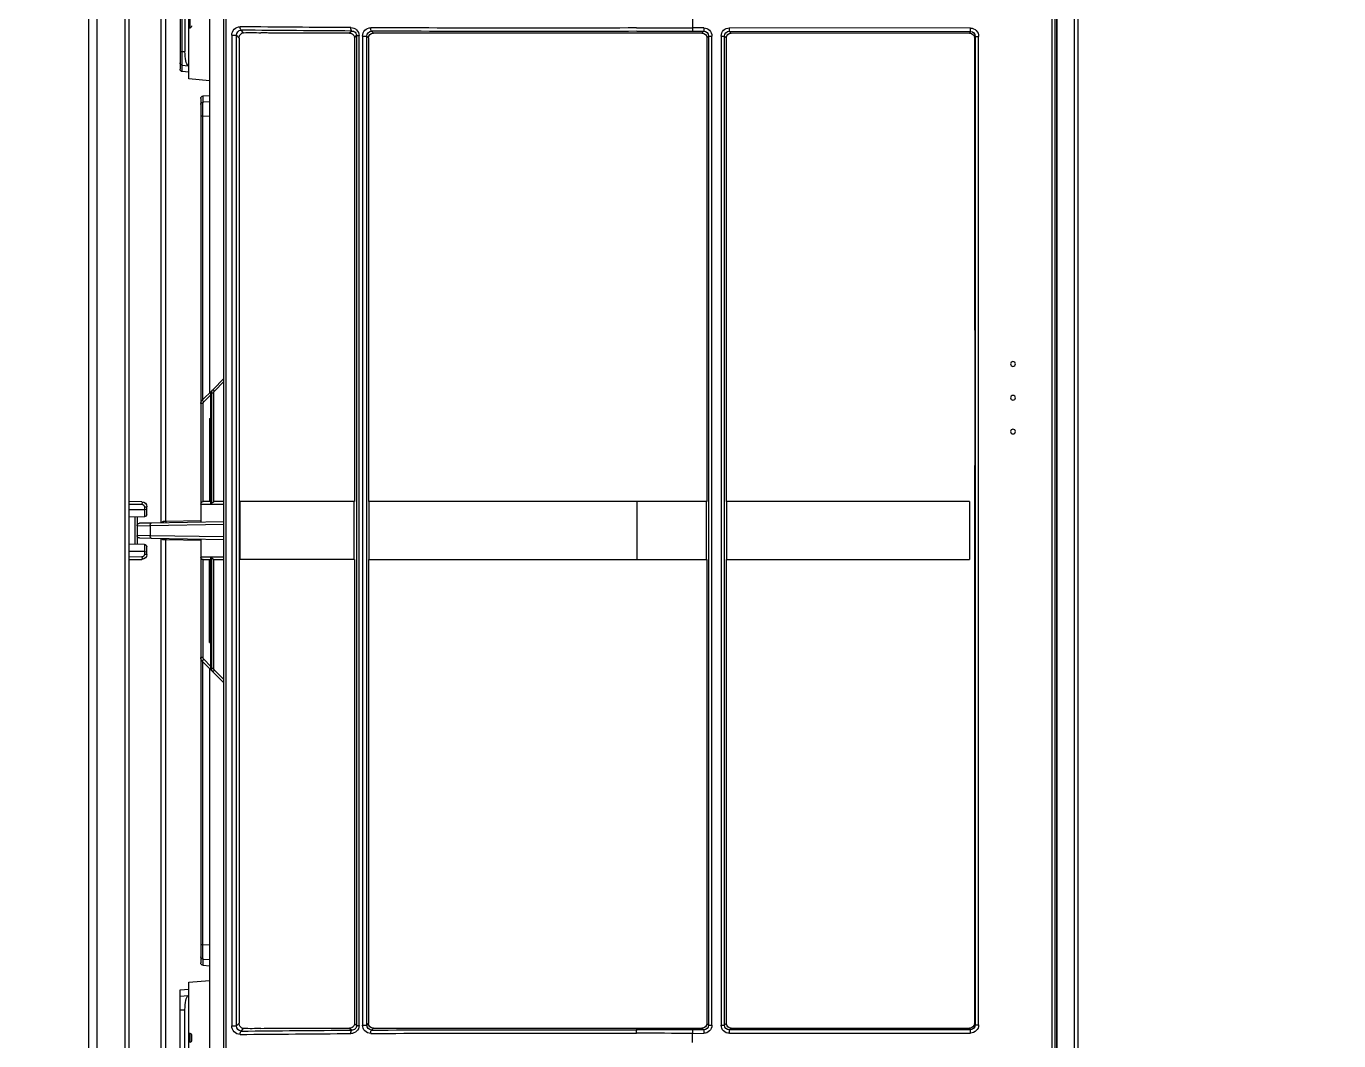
# Model space of a CAD drawing. Header units: inches. Extents: x -172 to 397, y -177 to 127.
# Drawn here: x -40.6995 to -40.2802, y 71.0137 to 71.3377 of the extents above; entities that cross this region are included whole.
import ezdxf

# ---------------------------------------------------------------- set-up
doc = ezdxf.new("R2010")
doc.units = ezdxf.units.IN
doc.header["$MEASUREMENT"] = 0
doc.header["$XCLIPFRAME"] = 2
doc.layers.add('AC-RA', color=210, linetype='Continuous')
picture_1 = doc.add_image_def('image3.tif', size_in_pixel=(13248, 8704))

# ---------------------------------------------------------------- blocks, each defined once
blk = doc.blocks.new('FTM(15-28)PV2S')
at = {"layer": 'AC-RA', "color": 0, "linetype": 'Continuous'}
for p, q in [((1986.417588753224, 1338.300931904122), (1985.610137683272, 1338.300931904122)), ((1985.610780558328, 1338.301951528389), (1986.416945878168, 1338.301951528389)), ((1986.49911743748, 1338.296299872342), (1985.528608999015, 1338.296299872342)), ((1986.498529381667, 1338.294934473869), (1985.529197054829, 1338.294934473869)), ((1985.82220868177, 1338.209084964783), (1985.822274242168, 1338.273278722026)), ((1985.824458354882, 1338.275455856975), (1986.087550572874, 1338.275455856975)), ((1985.948289962567, 1338.208269989503), (1985.948289962567, 1338.273041832854)), ((1985.963718963904, 1338.273041832854), (1985.948289962567, 1338.273041832854)), ((1985.963718963904, 1338.273041832854), (1985.963718963904, 1338.208269989503)), ((1986.089734685588, 1338.273278722026), (1986.089800244701, 1338.209084964783)), ((1986.087622788315, 1338.206905851065), (1985.824386139441, 1338.206905851065)), ((1985.948289962567, 1338.208382397493), (1985.963718963904, 1338.208382397493)), ((1985.82438095144, 1338.204440891954), (1986.087627975031, 1338.204440891954)), ((1985.948289962567, 1338.113025855227), (1985.948289962567, 1338.203072798548)), ((1985.948289962567, 1338.20296022084), (1985.963718963904, 1338.20296022084)), ((1985.963718963904, 1338.203072798548), (1985.963718963904, 1338.113025855227)), ((1985.822201197418, 1338.199244562451), (1985.822203495054, 1338.202265091614)), ((1986.089805432703, 1338.202265091614), (1986.089807729052, 1338.199244562451)), ((1985.948289962567, 1338.113141216584), (1985.963718963904, 1338.113141216584)), ((1985.824264889349, 1338.110479220126), (1986.087744038407, 1338.110479220126)), ((1986.087606395001, 1338.111408703024), (1985.82440253147, 1338.111408703024)), ((1985.948289962567, 1338.109265153154), (1985.948289962567, 1338.078556852938)), ((1985.948289962567, 1338.109141736573), (1985.963718963904, 1338.109141736573)), ((1985.963718963904, 1338.109265153154), (1985.963718963904, 1338.078556852938)), ((1986.087841963707, 1338.076607880775), (1985.824166962763, 1338.076607880775)), ((1985.963718963904, 1338.078762588385), (1985.948289962567, 1338.078762588385)), ((1985.549450278014, 1338.074526860791), (1986.362558648456, 1338.074526860791)), ((1985.555533976957, 1338.075079222896), (1986.356474949514, 1338.075079222896)), ((1985.788767357687, 1338.059078559059), (1985.953594889096, 1338.059078559059)), ((1985.958414038661, 1338.059078559059), (1986.123241568783, 1338.059078559059)), ((1985.788767357687, 1338.057804029689), (1985.95396376566, 1338.057804029689)), ((1985.958045162097, 1338.057804029689), (1986.123241568783, 1338.057804029689)), ((1985.531395681091, 1338.049310334881), (1986.496330755405, 1338.049310334881)), ((1985.524518000596, 1338.038525857672), (1986.503208439756, 1338.038525857672))]:
    blk.add_line(p, q, dxfattribs=at)
at = {"layer": 'AC-RA', "color": 8, "linetype": 'Continuous'}
for p, q in [((1986.49911743748, 1338.296157858671), (1985.528608999015, 1338.296157858671)), ((1985.529197054829, 1338.295821059001), (1986.498529381667, 1338.295821059001)), ((1985.822274242168, 1338.273278722026), (1985.823170842008, 1338.273278039293)), ((1985.823170842008, 1338.273278039293), (1985.823105281609, 1338.20908428205)), ((1985.823572201762, 1338.273037506305), (1985.823170842008, 1338.273278039293)), ((1985.823572201762, 1338.209550847336), (1985.823572201762, 1338.273037506305)), ((1985.824458354882, 1338.274557064931), (1985.824458354882, 1338.275455856975)), ((1986.087550572874, 1338.274557064931), (1985.824458354882, 1338.274557064931)), ((1985.824458354882, 1338.274557064931), (1985.824856000105, 1338.274318757577)), ((1985.948289962567, 1338.274318755005), (1985.824856000105, 1338.274318755005)), ((1985.963718963904, 1338.274314643176), (1985.948289962567, 1338.274314643176)), ((1985.973362089739, 1338.274318755005), (1985.963718963904, 1338.274318755005)), ((1985.973362089739, 1338.274433603348), (1985.973362089739, 1338.274318755005)), ((1986.009363092858, 1338.274433603348), (1985.973362089739, 1338.274433603348)), ((1986.009363092858, 1338.274433603348), (1986.009363092858, 1338.274318755005)), ((1986.087152926365, 1338.274318755005), (1986.009363092858, 1338.274318755005)), ((1986.087152926365, 1338.274318757577), (1986.087550572874, 1338.274557064931)), ((1986.087550572874, 1338.274557064931), (1986.087550572874, 1338.275455856975)), ((1986.088838085749, 1338.273278039293), (1986.088436724708, 1338.273037506305)), ((1986.088436724708, 1338.273037506305), (1986.088436724708, 1338.209550847336)), ((1986.088838085749, 1338.273278039293), (1986.089734685588, 1338.273278722026)), ((1986.088903644861, 1338.20908428205), (1986.088838085749, 1338.273278039293)), ((1985.823105281609, 1338.20908428205), (1985.823572201762, 1338.209550847336)), ((1986.088436724708, 1338.209550847336), (1986.088903644861, 1338.20908428205)), ((1985.82220868177, 1338.209084964783), (1985.823105281609, 1338.20908428205)), ((1985.824854034193, 1338.208269989503), (1985.824386139441, 1338.207802450905)), ((1985.824386139441, 1338.207802450905), (1986.087622788315, 1338.207802450905)), ((1985.824386139441, 1338.206905851065), (1985.824386139441, 1338.207802450905)), ((1985.948289962567, 1338.208269989503), (1985.824854034193, 1338.208269989503)), ((1986.087154892277, 1338.208269989503), (1985.963718963904, 1338.208269989503)), ((1986.087622788315, 1338.207802450905), (1986.087154892277, 1338.208269989503)), ((1986.087622788315, 1338.206905851065), (1986.087622788315, 1338.207802450905)), ((1986.088903644861, 1338.20908428205), (1986.089800244701, 1338.209084964783)), ((1985.82438095144, 1338.203544292114), (1985.82438095144, 1338.204440891954)), ((1985.82438095144, 1338.203544292114), (1985.824852084996, 1338.203072798548)), ((1986.087627975031, 1338.203544292114), (1985.82438095144, 1338.203544292114)), ((1985.948289962567, 1338.203072798548), (1985.824852084996, 1338.203072798548)), ((1986.087156841475, 1338.203072798548), (1985.963718963904, 1338.203072798548)), ((1986.087156841475, 1338.203072798548), (1986.087627975031, 1338.203544292114)), ((1986.087627975031, 1338.203544292114), (1986.087627975031, 1338.204440891954)), ((1985.819800205661, 1338.199244562451), (1985.822201197418, 1338.199244562451)), ((1985.823097797258, 1338.199243879717), (1985.822201197418, 1338.199244562451)), ((1985.823100094893, 1338.20226440888), (1985.822203495054, 1338.202265091614)), ((1985.823100094893, 1338.20226440888), (1985.823097797258, 1338.199243879717)), ((1985.823572201762, 1338.201791942001), (1985.823100094893, 1338.20226440888)), ((1985.823572201762, 1338.114306354335), (1985.823572201762, 1338.201791942001)), ((1986.088908831577, 1338.20226440888), (1986.088436724708, 1338.201791942001)), ((1986.088436724708, 1338.201791942001), (1986.088436724708, 1338.184412806184)), ((1986.089805432703, 1338.202265091614), (1986.088908831577, 1338.20226440888)), ((1986.088911129213, 1338.199243879717), (1986.088908831577, 1338.20226440888)), ((1986.089807729052, 1338.199244562451), (1986.088911129213, 1338.199243879717)), ((1986.09220872081, 1338.199244562451), (1986.089807729052, 1338.199244562451)), ((1985.823116549923, 1338.184413153337), (1985.823572201762, 1338.184412806184)), ((1985.963718963904, 1338.184423984496), (1985.948289962567, 1338.184423984496)), ((1986.088436724708, 1338.184412806184), (1986.08843672728, 1338.114306356906)), ((1985.823066995828, 1338.113815949956), (1985.823572201762, 1338.114306354335)), ((1985.824891176942, 1338.113025855227), (1985.82440253147, 1338.112551243717)), ((1985.82440253147, 1338.112551243717), (1986.087606395001, 1338.112551243717)), ((1985.82440253147, 1338.111408703024), (1985.82440253147, 1338.112551243717)), ((1985.948289962567, 1338.113025855227), (1985.824891176942, 1338.113025855227)), ((1986.087117750814, 1338.113025855227), (1985.963718963904, 1338.113025855227)), ((1986.087606395001, 1338.112551243717), (1986.087117750814, 1338.113025855227)), ((1986.087606395001, 1338.111408703024), (1986.087606395001, 1338.112551243717)), ((1986.08843672728, 1338.114306356906), (1986.088941931928, 1338.113815949956)), ((1985.823572201762, 1338.10798468619), (1985.823038065165, 1338.108535752259)), ((1985.823572201762, 1338.086806930244), (1985.823572201762, 1338.10798468619)), ((1985.824264889349, 1338.109831163497), (1985.824264889349, 1338.110479220126)), ((1985.824264889349, 1338.109831163497), (1985.824813197484, 1338.109265153154)), ((1986.087744038407, 1338.109831163497), (1985.824264889349, 1338.109831163497)), ((1985.948289962567, 1338.109265153154), (1985.824813197484, 1338.109265153154)), ((1986.087195728987, 1338.109265153154), (1985.963718963904, 1338.109265153154)), ((1986.087195728987, 1338.109265153154), (1986.087744038407, 1338.109831163497)), ((1986.087744038407, 1338.109831163497), (1986.087744038407, 1338.110479220126)), ((1986.088970861305, 1338.108535752259), (1986.088436724708, 1338.10798468619)), ((1986.088436724708, 1338.10798468619), (1986.088436724708, 1338.086806930244)), ((1985.823503221269, 1338.084372773848), (1985.823537122642, 1338.08519567192)), ((1986.088471805114, 1338.08519567192), (1986.088505705202, 1338.084372773848)), ((1985.822805525686, 1338.079105065927), (1985.823478163285, 1338.079749577743)), ((1985.823478163285, 1338.079749577743), (1985.823491041358, 1338.079625461713)), ((1985.823491041358, 1338.079625461713), (1985.823517617813, 1338.079506441111)), ((1985.823517617813, 1338.079506441111), (1985.823557022196, 1338.079392373219)), ((1985.823557022196, 1338.079392373219), (1985.823608354484, 1338.079283175747)), ((1985.823608354484, 1338.079283175747), (1985.823670355926, 1338.0791799583)), ((1985.823670355926, 1338.0791799583), (1985.823742769372, 1338.079082994741)), ((1985.823742769372, 1338.079082994741), (1985.823825691254, 1338.078992021492)), ((1985.823825691254, 1338.078992021492), (1985.82391911, 1338.078906880405)), ((1985.82391911, 1338.078906880405), (1985.824022888034, 1338.078828270929)), ((1985.824022888034, 1338.078828270929), (1985.824137999956, 1338.078756904084)), ((1985.824137999956, 1338.078756904084), (1985.824265572082, 1338.078693426601)), ((1985.82490689138, 1338.078556852938), (1985.824166962763, 1338.077847863326)), ((1985.824166962763, 1338.076607880775), (1985.824166962763, 1338.077847863326)), ((1985.824166962763, 1338.077847863326), (1986.087841963707, 1338.077847863326)), ((1985.824265572082, 1338.078693426601), (1985.824406146999, 1338.078638946797)), ((1985.824406146999, 1338.078638946797), (1985.824560557873, 1338.078595914026)), ((1985.824560557873, 1338.078595914026), (1985.824729180143, 1338.07856717494)), ((1985.824729180143, 1338.07856717494), (1985.82490689138, 1338.078556852938)), ((1986.08710203509, 1338.078556852938), (1985.82490689138, 1338.078556852938)), ((1986.08710203509, 1338.078556852938), (1986.087280223341, 1338.078567246942)), ((1986.087841963707, 1338.077847863326), (1986.08710203509, 1338.078556852938)), ((1986.087280223341, 1338.078567246942), (1986.087448440599, 1338.078595932027)), ((1986.087448440599, 1338.078595932027), (1986.087602942762, 1338.078639031656)), ((1986.087602942762, 1338.078639031656), (1986.087743702827, 1338.078693580891)), ((1986.087743702827, 1338.078693580891), (1986.087871187522, 1338.078757064802)), ((1986.087841963707, 1338.076607880775), (1986.087841963707, 1338.077847863326)), ((1986.087871187522, 1338.078757064802), (1986.087986245442, 1338.078828429077)), ((1986.087986245442, 1338.078828429077), (1986.088089937331, 1338.078906984551)), ((1986.088089937331, 1338.078906984551), (1986.088183199216, 1338.078991985491)), ((1986.088183199216, 1338.078991985491), (1986.088265964236, 1338.079082764592)), ((1986.088265964236, 1338.079082764592), (1986.088338247821, 1338.079179481287)), ((1986.088338247821, 1338.079179481287), (1986.088400154118, 1338.079282394011)), ((1986.088400154118, 1338.079282394011), (1986.088451482548, 1338.079391416621)), ((1986.088451482548, 1338.079391416621), (1986.088491034793, 1338.079505750663)), ((1986.088491034793, 1338.079505750663), (1986.088517793824, 1338.079625194277)), ((1986.088517793824, 1338.079625194277), (1986.088530763186, 1338.079749577743)), ((1986.088530763186, 1338.079749577743), (1986.089203400785, 1338.079105065927)), ((1985.921298348054, 1338.068731847463), (1985.915503334727, 1338.074526860791)), ((1985.916356467212, 1338.074526860791), (1985.918876478286, 1338.072006849717)), ((1985.948289962567, 1338.071999149359), (1985.948289962567, 1338.074526860791)), ((1985.948932837623, 1338.074526860791), (1985.948932837623, 1338.071227390712)), ((1985.954010115665, 1338.055148609842), (1985.953671866955, 1338.074526860791)), ((1985.954310396175, 1338.074526860791), (1985.954652893004, 1338.054865131515)), ((1985.957356034752, 1338.054865131515), (1985.957698530295, 1338.074526860791)), ((1985.958337059516, 1338.074526860791), (1985.957998810805, 1338.055148609842)), ((1985.963076088848, 1338.071227391998), (1985.963076088848, 1338.074526860791)), ((1985.963718963904, 1338.074526860791), (1985.963718963904, 1338.071999150645)), ((1985.99313244947, 1338.072006851002), (1985.995652459258, 1338.074526860791)), ((1985.996505591744, 1338.074526860791), (1985.993587031565, 1338.071608299326)), ((1985.919360585061, 1338.070669610456), (1985.781785323142, 1338.070669610456)), ((1985.835786829106, 1338.065140884978), (1985.836270529584, 1338.070669610456)), ((1985.840312744072, 1338.068942104893), (1985.840161933298, 1338.070669610456)), ((1985.841962754904, 1338.068942104893), (1985.84186299741, 1338.070669610456)), ((1985.845627925744, 1338.070669610456), (1985.845730895041, 1338.068886500058)), ((1985.919364100301, 1338.071227390712), (1985.919364100301, 1338.071799874807)), ((1985.919364100301, 1338.071799874807), (1985.948318947232, 1338.071799874807)), ((1985.919364100301, 1338.071227390712), (1985.919519272339, 1338.071070651345)), ((1985.948932837623, 1338.071227390712), (1985.919364100301, 1338.071227390712)), ((1985.919519272339, 1338.071070651345), (1985.919519272339, 1338.07105707511)), ((1985.919519272339, 1338.071070651345), (1985.948932837623, 1338.071070651345)), ((1985.919519272339, 1338.07105707511), (1985.948803264869, 1338.07105707511)), ((1985.919859846972, 1338.07105707511), (1985.921752928863, 1338.069163993219)), ((1985.926183045159, 1338.070669610456), (1985.926149146358, 1338.07105707511)), ((1985.926183045159, 1338.070669610456), (1985.948289962567, 1338.070669610456)), ((1985.948318947232, 1338.071799874807), (1985.948289962567, 1338.071999149359)), ((1985.948289962567, 1338.068998135312), (1985.948289962567, 1338.071057076396)), ((1985.948932837623, 1338.071070651345), (1985.948932837623, 1338.06835525897)), ((1985.992644827455, 1338.071227391998), (1985.963076088848, 1338.071227391998)), ((1985.963076088848, 1338.071070652631), (1985.992489655417, 1338.071070652631)), ((1985.963076088848, 1338.068355260256), (1985.963076088848, 1338.071070652631)), ((1985.963205661601, 1338.071057076396), (1985.992489655417, 1338.071057076396)), ((1985.963718963904, 1338.071999150645), (1985.963689979239, 1338.071799876093)), ((1985.963689979239, 1338.071799876093), (1985.992644827455, 1338.071799876093)), ((1985.963718963904, 1338.071057076396), (1985.963718963904, 1338.068998135312)), ((1985.985825881311, 1338.070669610456), (1985.963718963904, 1338.070669610456)), ((1985.985825881311, 1338.070669610456), (1985.985859780113, 1338.071057076396)), ((1985.990255997608, 1338.069163993219), (1985.992149080784, 1338.071057076396)), ((1985.993424866332, 1338.071446134093), (1985.990710578417, 1338.068731847463)), ((1985.992489655417, 1338.071070652631), (1985.992644827455, 1338.071227391998)), ((1985.992489655417, 1338.071070652631), (1985.992489655417, 1338.071057076396)), ((1985.992644827455, 1338.071227391998), (1985.992644827455, 1338.071799876093)), ((1986.130223603328, 1338.070669610456), (1985.99264834141, 1338.070669610456)), ((1985.993587031565, 1338.071608299326), (1985.993424866332, 1338.071446134093)), ((1986.066278032715, 1338.068886500058), (1986.066381000727, 1338.070669610456)), ((1986.07014592906, 1338.070669610456), (1986.070046171566, 1338.068942104893)), ((1986.071696183684, 1338.068942104893), (1986.071846993172, 1338.070669610456)), ((1986.075738396887, 1338.070669610456), (1986.07622209865, 1338.065140884978)), ((1985.840312744072, 1338.068942104893), (1985.841962754904, 1338.068942104893)), ((1985.953779592242, 1338.068355260256), (1985.840962149452, 1338.068355260256)), ((1985.845730895041, 1338.068886500058), (1985.921143694173, 1338.068886500058)), ((1985.845730895041, 1338.068886500058), (1985.845730895041, 1338.068355260256)), ((1985.922207510958, 1338.068975698972), (1985.948290354721, 1338.068975698972)), ((1985.922207510958, 1338.068975698972), (1985.922207510958, 1338.068355260256)), ((1985.953594889096, 1338.059078559059), (1985.953432963013, 1338.068355260256)), ((1986.071046778304, 1338.068355260256), (1985.958229334228, 1338.068355260256)), ((1985.958575963458, 1338.068355260256), (1985.958414038661, 1338.059078559059)), ((1985.963718573036, 1338.068975698972), (1985.989801416798, 1338.068975698972)), ((1985.989801416798, 1338.068975698972), (1985.989801416798, 1338.068355260256)), ((1985.990865232297, 1338.068886500058), (1986.066278032715, 1338.068886500058)), ((1986.066278032715, 1338.068886500058), (1986.066278032715, 1338.068355260256)), ((1986.070046171566, 1338.068942104893), (1986.071696183684, 1338.068942104893)), ((1985.806214576544, 1338.065140884978), (1985.835786829106, 1338.065140884978)), ((1985.808211714192, 1338.062826534777), (1985.833789688887, 1338.062826534777)), ((1985.813517876327, 1338.064136573994), (1985.828483528038, 1338.064136573994)), ((1985.822260474356, 1338.065398035), (1985.819740930009, 1338.065398035)), ((1985.821630587948, 1338.065912335044), (1985.820370816417, 1338.065912335044)), ((1985.828483528038, 1338.062826534777), (1985.828483528038, 1338.064136573994)), ((1985.832082774612, 1338.062826534777), (1985.83226726561, 1338.064967808869)), ((1985.832396536212, 1338.065140884978), (1985.83226726561, 1338.064967808869)), ((1985.833789688887, 1338.062826534777), (1985.833991730374, 1338.065140884978)), ((1986.07622209865, 1338.065140884978), (1986.105794351212, 1338.065140884978)), ((1986.078017196096, 1338.065140884978), (1986.07816800687, 1338.063413379414)), ((1986.07816800687, 1338.063413379414), (1986.103848444278, 1338.063413379414)), ((1986.103199038897, 1338.062826534777), (1986.078817412251, 1338.062826534777)), ((1986.079741660861, 1338.064967808869), (1986.079612390259, 1338.065140884978)), ((1986.079875589735, 1338.063413379414), (1986.079741660861, 1338.064967808869)), ((1986.083525398432, 1338.062826534777), (1986.083525398432, 1338.064136573994)), ((1986.098491050144, 1338.064136573994), (1986.083525398432, 1338.064136573994)), ((1986.092267997747, 1338.065398035), (1986.089748452115, 1338.065398035)), ((1985.95362136269, 1338.0583202005), (1985.953594889096, 1338.059078559059)), ((1985.958414038661, 1338.059078559059), (1985.95838756378, 1338.0583202005)), ((1985.953627149852, 1338.05826930151), (1985.95362136269, 1338.0583202005)), ((1985.953640241359, 1338.058221620753), (1985.953627149852, 1338.05826930151)), ((1985.953659728188, 1338.058177235373), (1985.953640241359, 1338.058221620753)), ((1985.953684698741, 1338.058136225088), (1985.953659728188, 1338.058177235373)), ((1985.953714245279, 1338.058098672184), (1985.953684698741, 1338.058136225088)), ((1985.953747542349, 1338.058064462231), (1985.953714245279, 1338.058098672184)), ((1985.953784056367, 1338.058033233933), (1985.953747542349, 1338.058064462231)), ((1985.953823291031, 1338.058004816284), (1985.953784056367, 1338.058033233933)), ((1985.953864750044, 1338.057979042137), (1985.953823291031, 1338.058004816284)), ((1985.95390793839, 1338.057955741773), (1985.953864750044, 1338.057979042137)), ((1985.953952467773, 1338.057934681186), (1985.95390793839, 1338.057955741773)), ((1985.958100988081, 1338.057955741773), (1985.958056459983, 1338.057934681186)), ((1985.958144176427, 1338.057979042137), (1985.958100988081, 1338.057955741773)), ((1985.958185636725, 1338.058004816284), (1985.958144176427, 1338.057979042137)), ((1985.95822487139, 1338.058033233933), (1985.958185636725, 1338.058004816284)), ((1985.958261384121, 1338.058064462231), (1985.95822487139, 1338.058033233933)), ((1985.958294681192, 1338.058098672184), (1985.958261384121, 1338.058064462231)), ((1985.958324227729, 1338.058136225088), (1985.958294681192, 1338.058098672184)), ((1985.958349198282, 1338.058177235373), (1985.958324227729, 1338.058136225088)), ((1985.958368685111, 1338.058221620753), (1985.958349198282, 1338.058177235373)), ((1985.958381776619, 1338.05826930151), (1985.958368685111, 1338.058221620753)), ((1985.95838756378, 1338.0583202005), (1985.958381776619, 1338.05826930151)), ((1985.948298663238, 1338.049310334881), (1985.948357683025, 1338.052691547808)), ((1985.949000460364, 1338.052691547808), (1985.948941440577, 1338.049310334881)), ((1985.949643237703, 1338.053954859008), (1985.949643237703, 1338.053323203408)), ((1985.949643237703, 1338.053954859008), (1985.951682839819, 1338.053954859008)), ((1985.952325617158, 1338.053323203408), (1985.949643237703, 1338.053323203408)), ((1985.950443120847, 1338.053323203408), (1985.950472133799, 1338.049310334881)), ((1985.952325617158, 1338.053323203408), (1985.952395662252, 1338.049310334881)), ((1985.954064812761, 1338.0520150131), (1985.954010115665, 1338.055148609842)), ((1985.954652893004, 1338.054865131515), (1985.9547075901, 1338.051383358786)), ((1985.957356034752, 1338.054865131515), (1985.954652893004, 1338.054865131515)), ((1985.957301337657, 1338.051383358786), (1985.957356034752, 1338.054865131515)), ((1985.957998810805, 1338.055148609842), (1985.95794411371, 1338.0520150131)), ((1985.959683309313, 1338.053323203408), (1985.959613264218, 1338.049310334881)), ((1985.962365690054, 1338.053323203408), (1985.959683309313, 1338.053323203408)), ((1985.960326086651, 1338.053954859008), (1985.962365690054, 1338.053954859008)), ((1985.961565806909, 1338.053323203408), (1985.961536792672, 1338.049310334881)), ((1985.962365690054, 1338.053323203408), (1985.962365690054, 1338.053954859008)), ((1985.963067485894, 1338.049310334881), (1985.963008466106, 1338.052691547808)), ((1985.963651243445, 1338.052691547808), (1985.963710263233, 1338.049310334881)), ((1985.959649449084, 1338.051383358786), (1985.952359477387, 1338.051383358786)), ((1985.959638423776, 1338.050751703185), (1985.952370502694, 1338.050751703185)), ((1986.496330755405, 1338.048132346058), (1985.531395681091, 1338.048132346058)), ((1985.532040592774, 1338.040728004317), (1986.495685843721, 1338.040728004317))]:
    blk.add_line(p, q, dxfattribs=at)
for centre in [(1985.982362340519, 1338.284593901886), (1985.991362591298, 1338.284593901886), (1986.000362842078, 1338.284593901886)]:
    blk.add_circle(centre, 0.000642875055693922, dxfattribs=at)
at = {"layer": 'AC-RA', "color": 0, "linetype": 'Continuous'}
for centre, radius, start, end in [((1977.21657363777, 1338.154966467131), 8.605696551713658, 359.724600998334, 0.1957799953979578), ((1994.695435288701, 1338.154966467131), 8.605696551713658, 179.8042200046021, 180.2753990016659), ((1985.824386643456, 1338.113624621339), 0.002215974887975613, 180.5748060009788, 270.4108210011703), ((1986.087622319016, 1338.113624585338), 0.002215940172722605, 269.5882709940818, 359.4261019997895), ((1977.211392805413, 1338.16131767667), 8.61091226904251, 359.4509710060727, 359.6472889963187), ((1985.824281672245, 1338.1083393205), 0.002139965198640697, 90.44936700563179, 180.7978410006159), ((1986.087727324942, 1338.108339389931), 0.002139895768134682, 359.2003039953591, 89.55248800528433), ((1994.701194267595, 1338.16132222694), 8.611490431009349, 180.3527169964823, 180.5490219978289), ((1985.824141893207, 1338.078840149975), 0.002232410631649483, 180.8736680054191, 270.6434459976664), ((1986.087864865488, 1338.078842375608), 0.00223461183584018, 269.4127670035467, 359.0701189988545)]:
    blk.add_arc(centre, radius, start, end, dxfattribs=at)
at = {"layer": 'AC-RA', "color": 8, "linetype": 'Continuous'}
for centre, radius, start, end in [((1977.270956396928, 1338.155117580056), 8.55221032939301, 359.7232970034279, 0.1962669941562076), ((1994.692361137329, 1338.155153595202), 8.60351851416847, 179.8051429990163, 180.2752920051754), ((1985.824369716555, 1338.113854109734), 0.001303280028406506, 181.6778689991505, 271.4428059987258), ((1985.824874462191, 1338.114328190229), 0.001302443005083992, 180.9606679939227, 270.7353289997639), ((1986.087131622772, 1338.114331120453), 0.001305338514334838, 269.3910649939508, 358.9129810049329), ((1986.087630813967, 1338.113862976266), 0.001311960127408485, 268.9335099943384, 357.945814994627), ((1977.23510346465, 1338.161675013627), 8.588099002953388, 359.4491230017238, 359.645476998721), ((1985.824272548562, 1338.108595269632), 0.001235917008570674, 90.35512500295835, 182.7602079987398), ((1985.824824248506, 1338.108012837689), 0.001252363038245436, 90.50559600503264, 181.2880920046076), ((1986.087184677964, 1338.108012837689), 0.001252364323995547, 358.7119439995795, 89.4943690016811), ((1986.087736686488, 1338.108595561497), 0.001235623857545277, 357.2255850032651, 89.65908200000182), ((1994.676670730138, 1338.161673158289), 8.587864263555552, 180.3545200049188, 180.5508790045517), ((1985.880148379895, 1338.081754080167), 0.05670565702580713, 177.3531130001232, 182.0257849989148), ((1985.783865399387, 1338.086865401016), 0.03970684609140636, 357.5899210035891, 359.9156270030734), ((1986.128129169113, 1338.086865088579), 0.03969248683416238, 180.0839519980925, 182.4105000024337), ((1986.031848142944, 1338.081754013308), 0.05671805037113079, 357.974726000691, 2.646375996378385), ((1985.824130636465, 1338.079174284285), 0.00132691725845426, 182.9901500039931, 271.5687610045651), ((1986.087884817759, 1338.079167215231), 0.001320047495609115, 268.1396429968015, 357.3014459978017), ((1985.919339223608, 1338.072521617774), 0.001294464925642831, 224.8745570066554, 271.1011610006688), ((1985.919492209871, 1338.072355649293), 0.001285282098347299, 225.0431640004703, 271.2065260058593), ((1985.919371067781, 1338.07249418501), 0.0006943449184028888, 224.5767690015671, 269.4250699964747), ((1985.949126703024, 1338.072050664223), 0.0008457921382731514, 197.2483950026003, 256.7493660014588), ((1985.948795114499, 1338.071556847464), 0.0005053255087776505, 270.8270950040873, 285.8157240040945), ((1985.962882224732, 1338.072050666795), 0.0008457921382731514, 283.2506339985411, 342.7516049973996), ((1985.963213813257, 1338.07155684875), 0.0005053255087776505, 254.1842759959055, 269.1729049959127), ((1985.992516717885, 1338.07235565315), 0.001285284669847522, 268.7935190013538, 314.956790999535), ((1985.992637668398, 1338.072494637594), 0.0006947975024420973, 270.5903269950333, 315.4078339931818), ((1985.992669701576, 1338.072521625489), 0.001294472640143499, 268.8989799965117, 315.1253020053413), ((1985.922207510958, 1338.069641010367), 0.001285750111387844, 225, 270), ((1985.922207510958, 1338.069618574028), 0.000642875055693922, 225, 270), ((1985.948932837623, 1338.068998135312), 0.000642875055693922, 180, 270), ((1985.963076088848, 1338.068998135312), 0.000642875055693922, 270, 0), ((1985.989801416798, 1338.069618574028), 0.000642875055693922, 270, 315), ((1985.989801416798, 1338.069641010367), 0.001285750111387844, 270, 315), ((1985.820370816417, 1338.065269459989), 0.000642875055693922, 90, 168.4630190055316), ((1985.821630587948, 1338.065269459989), 0.000642875055693922, 11.53698099446838, 90), ((1985.82100070154, 1338.065140884978), 0.001285750111387844, 0, 11.53697199344843), ((1986.091008224931, 1338.065140884978), 0.001285750111387844, 168.4630219973621, 180), ((1986.090378339809, 1338.065269459989), 0.000642875055693922, 90, 168.4630079963252), ((1985.949643237703, 1338.052669108897), 0.001285750111387844, 90, 179.0000000030781), ((1985.949643237703, 1338.052680328353), 0.000642875055693922, 90, 179.0000000030781), ((1985.951682839819, 1338.053311983953), 0.000642875055693922, 0.9999999969218678, 89.9999989968785), ((1985.960326086651, 1338.053311983953), 0.000642875055693922, 90.00000100312151, 179.0000000030781), ((1985.962365690054, 1338.052669108897), 0.001285750111387844, 0.9999999969218678, 90), ((1985.962365690054, 1338.052680328353), 0.000642875055693922, 0.9999999969218678, 90), ((1985.9547075901, 1338.052026233841), 0.000642875055693922, 180.9999999969219, 270), ((1985.957301337657, 1338.052026233841), 0.000642875055693922, 270, 359.0000000030781)]:
    blk.add_arc(centre, radius, start, end, dxfattribs=at)
at = {"layer": 'AC-RA', "color": 0, "linetype": 'Continuous'}
for centre, major_axis, ratio, start_param, end_param in [((1985.824468358018, 1338.27326708213), (0.001884586761877862, -0.001129426322695215), 0.9948429999999999, 2.112980860798457, 3.678459106506867), ((1986.087540568452, 1338.27326708213), (-0.001884586761877862, -0.001129426322695215), 0.9948429999999999, 2.604726200672574, 4.170204446381263), ((1985.824402818192, 1338.20909997463), (0.001557963574130465, 0.001556777611703708), 0.992427, 2.359615612263789, 3.923570601005736), ((1986.087606108279, 1338.20909997463), (-0.001557963574130465, 0.001556777611703708), 0.9924270000000002, 2.359614706173584, 3.923569694915731), ((1985.824397605761, 1338.202246768389), (0.00155675905485617, -0.001557946474653162), 0.9924379999999999, 2.360370948703487, 3.922816209040525), ((1986.087611320709, 1338.202246768389), (-0.001556759054856171, -0.00155794647465316), 0.9924380000000002, 2.360369098138994, 3.922814358476366), ((1985.850244603095, 1338.199244562451), (-0.0002456739297235614, -0.32143752787594), 0.087244, -1.570729646563903, -1.524444817648675), ((1986.061764323375, 1338.199244562451), (0.0002456739260956391, -0.3214375271187378), 0.087244, 1.524444817649501, 1.570729646673847)]:
    blk.add_ellipse(centre, major_axis=major_axis, ratio=ratio, start_param=start_param, end_param=end_param, dxfattribs=at)
at = {"layer": 'AC-RA', "color": 8, "linetype": 'Continuous'}
for centre, major_axis, ratio, start_param, end_param in [((1985.824468358018, 1338.27326708213), (0.001116563187400953, -0.0006691524531067512), 0.987731, 2.112980860798558, 3.678459106507042), ((1985.824862863439, 1338.273030655828), (0.001062260365163008, -0.000737256506164816), 0.994339, 2.180176143368171, 3.745654389076745), ((1986.087146063031, 1338.273030655828), (-0.001062260365162223, -0.0007372565061659229), 0.994339, 2.537530918102041, 4.103009163810365), ((1986.087540568452, 1338.27326708213), (-0.001116563187401202, -0.0006691524531063584), 0.9877309999999999, 2.604726200672959, 4.170204446381646), ((1985.824862863439, 1338.209559670153), (0.0009646752619884959, 0.0008633662707738649), 0.9931399999999999, 2.414976640253053, 3.978931628995309), ((1986.087146063031, 1338.209559670153), (-0.0009646752619892372, 0.000863366270773052), 0.99314, 2.304253678183565, 3.868208666925586), ((1985.824402818192, 1338.20909997463), (0.0009261289755244658, 0.0009254239820403634), 0.9820540000000001, 2.359615612264207, 3.923570601006114), ((1986.087606108279, 1338.20909997463), (-0.0009261289755240284, 0.0009254239820407792), 0.9820540000000002, 2.359614706173712, 3.92356969491596), ((1985.824397605761, 1338.202246768389), (0.0009253984961304705, -0.0009261043449194266), 0.982081, 2.360370948703284, 3.922816209040238), ((1985.824862863439, 1338.201781154558), (0.0008742345720451466, -0.0009574806765259793), 0.9916489999999999, 2.405784262059837, 3.968229522396981), ((1986.087146063031, 1338.201781154558), (-0.0008742345720434254, -0.0009574806765275561), 0.991649, 2.314955784780628, 3.877401045117823), ((1986.087611320709, 1338.202246768389), (-0.0009253984961304614, -0.0009261043449194826), 0.982081, 2.360369098139344, 3.922814358476659), ((1985.851141202935, 1338.199243879717), (-0.0002456845257288785, -0.3205375026081251), 0.08748899999999998, -1.570729268715786, -1.524444439773992), ((1986.060867723535, 1338.199243879717), (0.0002456845233350247, -0.3205375020988602), 0.087489, 1.524444439774985, 1.570729268789972), ((1985.822219950084, 1338.184413834784), (0.0009000202020447598, 2.962581449543579e-06), 0.04626800000000001, -1.570948626575904, -0.0873602585342823), ((1985.822170779142, 1338.113842188259), (0.0009000134539263748, -4.574246275791336e-06), 0.266432, -1.569442209898492, -0.0905479169208302), ((1986.089838147328, 1338.113842188259), (-0.0009000134539265179, -4.574246261249118e-06), 0.266432, 0.0905479169197381, 1.569442209902797), ((1985.822141914052, 1338.108564141622), (0.000900009619017616, -5.275097479016125e-06), 0.2828969999999998, -1.569138226658316, -0.0909931652738293), ((1986.089867012418, 1338.108564141622), (-0.0009000096190174822, -5.2750974975551e-06), 0.282897, 0.0909931652735258, 1.569138226652485), ((1985.821909742297, 1338.079143338851), (0.0009000008606853578, -6.60240435039523e-06), 0.3746780000000001, -1.56804769454547, -0.0941424333732932), ((1986.090099184173, 1338.079143338851), (-0.0009000008606855633, -6.602404322165818e-06), 0.3746780000000001, 0.0941424333634891, 1.568047694557221), ((1985.918876478286, 1338.072062880135), (-0.0004545813113368503, -0.0004545813113368857), 0.061746, 0, 1.509128858676422), ((1985.99313244947, 1338.072062881421), (0.0004545813113368409, -0.0004545813113368323), 0.061746, -1.509128858676763, 0), ((1985.840963138194, 1338.068998135312), (-0.0006520233442643431, -3.218915251958825e-05), 0.9847329999999999, 0.0371748973844389, 1.520704761581128), ((1985.842593453906, 1338.068998135312), (-2.500783966649358e-16, 0.0006428750556939048), 0.9848070000000001, 1.658062789394201, 3.141592653589793), ((1985.845763127511, 1338.068998135312), (-0.003861541328977296, -3.690771391769874e-05), 0.028828, 0.1779531853625395, 1.562173617929655), ((1985.921752928863, 1338.069186428273), (0.0004545813113368502, 0.0004545813113368322), 0.024685, 3.141592653589788, 4.687708804187666), ((1985.990255997608, 1338.069186428273), (-0.0004545813113368589, 0.0004545813113368502), 0.024685, 1.595476502991799, 3.141592653592649), ((1986.06624579896, 1338.068998135312), (0.003861541328977294, -3.690771391773795e-05), 0.028828, -1.562173617929541, -0.177953185362333), ((1986.069415472564, 1338.068998135312), (6.235888040231047e-17, 0.0006428750556937443), 0.9848069999999999, 3.141592653589793, 4.625122517785075), ((1986.071045788276, 1338.068998135312), (0.0006520233442643877, -3.218915251826804e-05), 0.984733, -1.520704758552822, -0.0371748973925017), ((1985.828483528038, 1338.065170822383), (0.003858808840329971, 0), 0.268023, -1.570796326794897, -0.1975744186671012), ((1986.078818400993, 1338.063469409833), (-0.0006520231320234586, -3.21894621471538e-05), 0.984733, 0.0371744151537653, 1.520704279347286), ((1986.083525398432, 1338.065170822383), (0.003858808840329943, 0), 0.268023, -2.944018234922922, -1.570796326794897), ((1986.080506288738, 1338.063469409833), (-9.835988352117006e-17, -0.0006428750556939226), 0.9848080000000001, -1.483529864195062, 0), ((1985.953594889096, 1338.059067339604), (-0.001285554285418206, -2.243943352072898e-05), 0.008725, -1.843882356484004, -1.570948627113659), ((1985.958414038661, 1338.059067339604), (-0.001285554285418215, 2.243943352072897e-05), 0.008725000000000002, -1.570644026476249, -1.297710297105918), ((1985.95362136269, 1338.057550621199), (-0.001285554285418206, -2.243943352076383e-05), 0.598486, -1.843882356483964, -1.581242567507898), ((1985.95838756378, 1338.057550621199), (-0.001285554285418215, 2.243943352069297e-05), 0.5984860000000001, -1.560350086081931, -1.297710297105749), ((1985.949000460364, 1338.052680328353), (-0.0006427771427092635, 1.121971675130882e-05), 0.01745, -1.570491741109011, 0), ((1985.950176872857, 1338.053311983953), (-1.490294979323093e-11, 0.0006428750556939405), 0.414214, -1.553343090240544, 0), ((1985.954652893004, 1338.055159829298), (-0.0006427771427091031, -1.121971676035536e-05), 0.458351, 0, 1.562795955797098), ((1985.957356034752, 1338.055159829298), (0.0006427771427091032, -1.121971676037298e-05), 0.458351, -1.562795955794579, 0), ((1985.961832053613, 1338.053311983953), (-1.490294092155516e-11, -0.0006428750556939582), 0.4142139999999999, 3.141592653589793, 4.694935743830332), ((1985.963008466106, 1338.052680328353), (-0.0006427771427092547, -1.121971675127307e-05), 0.01745, -3.141592653589012, -1.571100912480781)]:
    blk.add_ellipse(centre, major_axis=major_axis, ratio=ratio, start_param=start_param, end_param=end_param, dxfattribs=at)
blk = doc.blocks.new('*U267')
at = {"layer": 'AC-RA'}
blk.add_blockref('FTM(15-28)PV2S', (759.251282600299, 606.4792470601533), dxfattribs=at)

msp = doc.modelspace()

# ---------------------------------------------------------------- block references
at = {"layer": 'AC-RA', "color": 4, "xscale": -1.2, "yscale": 1.2, "zscale": 1.2, "rotation": 270}
msp.add_blockref('*U267', (-2374.100872061123, -3223.072132622102), dxfattribs=at)

# ---------------------------------------------------------------- pictures from other files: only their frames are drawn
image = msp.add_image(picture_1, insert=(-98.80000081390494, 49.99496506140107), size_in_units=(103.259746951027, 67.84215258618195))
image.set_boundary_path([(1164.295373235606, 432.6384530766481), (11144.89663008084, 7632.068361247257)])

doc.saveas('drawing.dxf')
